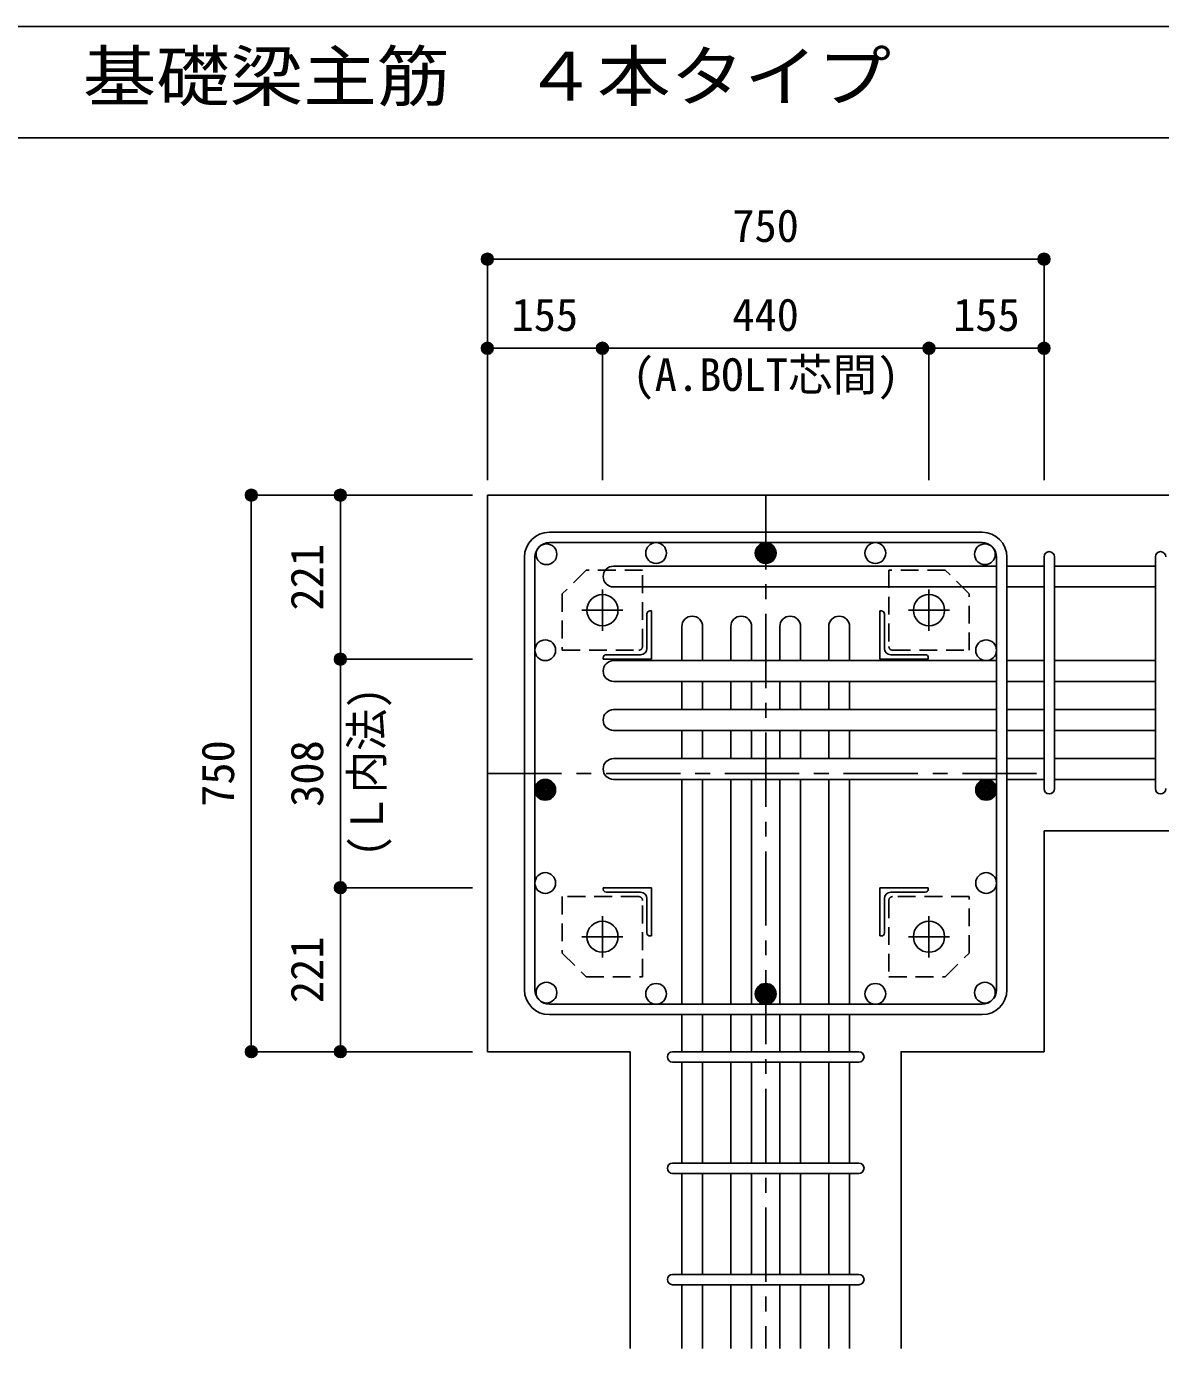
# Model space of a CAD drawing. Units: millimetres at full size, sheet at 1:20. Extents: x -3982 to 3969, y -2797 to 2801.
# Drawn here: x -628 to 900, y 1019 to 2801 of the extents above; entities that cross this region are included whole.
import ezdxf
from ezdxf.enums import TextEntityAlignment as Align

# ---------------------------------------------------------------- set-up
doc = ezdxf.new("R2010")
doc.units = ezdxf.units.MM
doc.header["$LTSCALE"] = 20
doc.header["$PDMODE"] = 32
doc.header["$PDSIZE"] = 10
doc.linetypes.add('CHAIN1', pattern=[8, 5, -1, 1, -1])
doc.linetypes.add('DASHED1', pattern=[1.8, 1.2, -0.6])
for name, color, linetype in [('6-1_躯体線', 2, 'Continuous'), ('6-2_A.Bolt_', 4, 'Continuous'), ('6-3_柱型主筋', 4, 'Continuous'), ('6-4_フープ', 7, 'Continuous'), ('6-5_梁主筋', 7, 'Continuous'), ('6-6_S.T.P.', 7, 'Continuous'), ('6-7_文字', 7, 'Continuous'), ('6-9_プレート', 4, 'DASHED1'), ('6-D_寸法', 4, 'Continuous'), ('F-0_枠', 6, 'Continuous')]:
    doc.layers.add(name, color=color, linetype=linetype)
doc.styles.add('ＭＳ ゴシック', font='')
doc.styles.get('ＭＳ ゴシック').set_extended_font_data('MS Gothic')

msp = doc.modelspace()

# ---------------------------------------------------------------- linework, layer by layer
at = {"layer": '6-1_躯体線'}
for p, q in [((1143.29, 2169.12), (-6.71, 2169.12)), ((-6.71, 2169.12), (-6.71, 1419.12)), ((743.29, 1716.62), (1143.29, 1716.62)), ((743.29, 1419.12), (743.29, 1716.62)), ((-6.71, 1419.12), (185.79, 1419.12)), ((185.79, 1019.12), (185.79, 1419.12))]:
    msp.add_line(p, q, dxfattribs=at)
msp.add_lwpolyline([(550.79, 1019.12), (550.79, 1419.12), (743.29, 1419.12)], dxfattribs=at)
at = {"layer": '6-2_A.Bolt_', "linetype": 'CHAIN1'}
for p, q in [((148.29, 1986.42), (148.29, 2041.92)), ((588.29, 2041.92), (588.29, 1986.42)), ((120.49, 2014.12), (175.99, 2014.12)), ((560.59, 2014.12), (616.09, 2014.12)), ((148.29, 1546.32), (148.29, 1601.82)), ((588.29, 1601.82), (588.29, 1546.32)), ((175.99, 1574.12), (120.49, 1574.12)), ((616.09, 1574.12), (560.59, 1574.12))]:
    msp.add_line(p, q, dxfattribs=at)
at = {"layer": '6-2_A.Bolt_'}
for p, q in [((208.29, 1962.62), (208.29, 2009.12)), ((212.29, 2013.12), (214.29, 2013.12)), ((214.29, 1948.12), (214.29, 2013.12)), ((522.29, 2013.12), (524.29, 2013.12)), ((522.29, 1948.12), (522.29, 2013.12)), ((528.29, 1962.62), (528.29, 2009.12)), ((149.29, 1948.12), (149.29, 1950.12)), ((214.29, 1948.12), (149.29, 1948.12)), ((199.79, 1954.12), (153.29, 1954.12)), ((522.29, 1948.12), (587.29, 1948.12)), ((536.79, 1954.12), (583.29, 1954.12)), ((587.29, 1950.12), (587.29, 1948.12)), ((214.29, 1640.12), (149.29, 1640.12)), ((149.29, 1638.12), (149.29, 1640.12)), ((214.29, 1640.12), (214.29, 1575.12)), ((522.29, 1640.12), (587.29, 1640.12)), ((522.29, 1640.12), (522.29, 1575.12)), ((587.29, 1640.12), (587.29, 1638.12)), ((199.79, 1634.12), (153.29, 1634.12)), ((208.29, 1625.62), (208.29, 1579.12)), ((528.29, 1625.62), (528.29, 1579.12)), ((536.79, 1634.12), (583.29, 1634.12)), ((214.29, 1575.12), (212.29, 1575.12)), ((524.29, 1575.12), (522.29, 1575.12))]:
    msp.add_line(p, q, dxfattribs=at)
at = {"layer": '6-2_A.Bolt_', "color": 3}
for centre in [(148.29, 2014.12), (588.29, 2014.12), (148.29, 1574.12), (588.29, 1574.12)]:
    msp.add_circle(centre, 21, dxfattribs=at)
at = {"layer": '6-2_A.Bolt_'}
for centre, radius, start, end in [((212.29, 2009.12), 4, 90, 180), ((524.29, 2009.12), 4, 0, 90), ((199.79, 1962.62), 8.5, 270, 0), ((536.79, 1962.62), 8.5, 180, 270), ((153.29, 1950.12), 4, 90, 180), ((583.29, 1950.12), 4, 0, 90), ((153.29, 1638.12), 4, 180, 270), ((199.79, 1625.62), 8.5, 0, 90), ((536.79, 1625.62), 8.5, 90, 180), ((583.29, 1638.12), 4, 270, 0), ((212.29, 1579.12), 4, 180, 270), ((524.29, 1579.12), 4, 270, 0)]:
    msp.add_arc(centre, radius, start, end, dxfattribs=at)
at = {"layer": '6-3_柱型主筋', "color": 3}
for centre in [(72.9, 2089.51), (220.6, 2091.12), (368.29, 2091.12), (515.99, 2091.12), (663.68, 2089.51), (71.29, 1960.12), (665.29, 1960.12), (71.29, 1772.12), (71.29, 1772.12), (665.29, 1772.12), (665.29, 1772.12), (71.29, 1646.43), (665.29, 1646.43), (72.9, 1498.74), (220.6, 1497.12), (368.29, 1497.12), (515.99, 1497.12), (663.68, 1498.74)]:
    msp.add_circle(centre, 14, dxfattribs=at)
at = {"layer": '6-3_柱型主筋'}
for centre, radius in [((368.29, 2091.12), 14), ((368.29, 2091.12), 12.6), ((368.29, 2091.12), 11.2), ((368.29, 2091.12), 9.8), ((368.29, 2091.12), 8.4), ((368.29, 2091.12), 7), ((368.29, 2091.12), 5.6), ((368.29, 2091.12), 4.2), ((368.29, 2091.12), 2.8), ((368.29, 2091.12), 1.4), ((71.29, 1772.12), 14), ((71.29, 1772.12), 12.6), ((71.29, 1772.12), 11.2), ((71.29, 1772.12), 9.8), ((665.29, 1772.12), 14), ((665.29, 1772.12), 12.6), ((665.29, 1772.12), 11.2), ((665.29, 1772.12), 9.8), ((71.29, 1772.12), 8.4), ((71.29, 1772.12), 7), ((71.29, 1772.12), 5.6), ((71.29, 1772.12), 4.2), ((71.29, 1772.12), 2.8), ((71.29, 1772.12), 1.4), ((665.29, 1772.12), 8.4), ((665.29, 1772.12), 7), ((665.29, 1772.12), 5.6), ((665.29, 1772.12), 4.2), ((665.29, 1772.12), 2.8), ((665.29, 1772.12), 1.4), ((368.29, 1497.12), 14), ((368.29, 1497.12), 12.6), ((368.29, 1497.12), 11.2), ((368.29, 1497.12), 9.8), ((368.29, 1497.12), 8.4), ((368.29, 1497.12), 7), ((368.29, 1497.12), 5.6), ((368.29, 1497.12), 4.2), ((368.29, 1497.12), 2.8), ((368.29, 1497.12), 1.4)]:
    msp.add_circle(centre, radius, dxfattribs=at)
at = {"layer": '6-4_フープ'}
for p, q in [((76.79, 2119.12), (659.79, 2119.12)), ((76.79, 2105.12), (659.79, 2105.12)), ((43.29, 1502.62), (43.29, 2085.62)), ((57.29, 2085.62), (57.29, 1502.62)), ((679.29, 1502.62), (679.29, 2085.62)), ((693.29, 1502.62), (693.29, 2085.62)), ((659.79, 1483.12), (76.79, 1483.12)), ((76.79, 1469.12), (659.79, 1469.12))]:
    msp.add_line(p, q, dxfattribs=at)
for centre, radius, start, end in [((76.79, 2085.62), 33.5, 90, 180), ((76.79, 2085.62), 19.5, 90, 180), ((659.79, 2085.62), 33.5, 0, 90), ((659.79, 2085.62), 19.5, 0, 90), ((76.79, 1502.62), 33.5, 180, 270), ((76.79, 1502.62), 19.5, 180, 270), ((659.79, 1502.62), 33.5, 270, 0), ((659.79, 1502.62), 19.5, 270, 0)]:
    msp.add_arc(centre, radius, start, end, dxfattribs=at)
at = {"layer": '6-5_梁主筋'}
for p, q in [((679.29, 2073.51), (163.29, 2073.51)), ((743.29, 2073.51), (693.29, 2073.51)), ((893.29, 2073.51), (757.29, 2073.51)), ((679.29, 2045.51), (163.29, 2045.51)), ((743.29, 2045.51), (693.29, 2045.51)), ((893.29, 2045.51), (757.29, 2045.51)), ((255.29, 1946.12), (255.29, 1992.12)), ((283.29, 1946.12), (283.29, 1992.12)), ((321.29, 1946.12), (321.29, 1992.12)), ((349.29, 1946.12), (349.29, 1992.12)), ((387.29, 1946.12), (387.29, 1992.12)), ((415.29, 1946.12), (415.29, 1992.12)), ((453.29, 1946.12), (453.29, 1992.12)), ((481.29, 1946.12), (481.29, 1992.12)), ((679.29, 1946.12), (163.29, 1946.12)), ((743.29, 1946.12), (693.29, 1946.12)), ((893.29, 1946.12), (757.29, 1946.12)), ((679.29, 1918.12), (163.29, 1918.12)), ((255.29, 1880.12), (255.29, 1918.12)), ((283.29, 1880.12), (283.29, 1918.12)), ((321.29, 1880.12), (321.29, 1918.12)), ((349.29, 1880.12), (349.29, 1918.12)), ((387.29, 1880.12), (387.29, 1918.12)), ((415.29, 1880.12), (415.29, 1918.12)), ((453.29, 1880.12), (453.29, 1918.12)), ((481.29, 1880.12), (481.29, 1918.12)), ((743.29, 1918.12), (693.29, 1918.12)), ((893.29, 1918.12), (757.29, 1918.12)), ((679.29, 1880.12), (163.29, 1880.12)), ((743.29, 1880.12), (693.29, 1880.12)), ((893.29, 1880.12), (757.29, 1880.12)), ((679.29, 1852.12), (163.29, 1852.12)), ((255.29, 1814.12), (255.29, 1852.12)), ((283.29, 1814.12), (283.29, 1852.12)), ((321.29, 1814.12), (321.29, 1852.12)), ((349.29, 1814.12), (349.29, 1852.12)), ((387.29, 1814.12), (387.29, 1852.12)), ((415.29, 1814.12), (415.29, 1852.12)), ((453.29, 1814.12), (453.29, 1852.12)), ((481.29, 1814.12), (481.29, 1852.12)), ((743.29, 1852.12), (693.29, 1852.12)), ((893.29, 1852.12), (757.29, 1852.12)), ((679.29, 1814.12), (163.29, 1814.12)), ((743.29, 1814.12), (693.29, 1814.12)), ((893.29, 1814.12), (757.29, 1814.12)), ((679.29, 1786.12), (163.29, 1786.12)), ((255.29, 1483.12), (255.29, 1786.12)), ((283.29, 1483.12), (283.29, 1786.12)), ((321.29, 1483.12), (321.29, 1786.12)), ((349.29, 1483.12), (349.29, 1786.12)), ((387.29, 1483.12), (387.29, 1786.12)), ((415.29, 1483.12), (415.29, 1786.12)), ((453.29, 1483.12), (453.29, 1786.12)), ((481.29, 1483.12), (481.29, 1786.12)), ((743.29, 1786.12), (693.29, 1786.12)), ((893.29, 1786.12), (757.29, 1786.12)), ((255.29, 1419.12), (255.29, 1469.12)), ((283.29, 1419.12), (283.29, 1469.12)), ((321.29, 1419.12), (321.29, 1469.12)), ((349.29, 1419.12), (349.29, 1469.12)), ((387.29, 1419.12), (387.29, 1469.12)), ((415.29, 1419.12), (415.29, 1469.12)), ((453.29, 1419.12), (453.29, 1469.12)), ((481.29, 1419.12), (481.29, 1469.12)), ((255.29, 1269.12), (255.29, 1405.12)), ((283.29, 1269.12), (283.29, 1405.12)), ((321.29, 1269.12), (321.29, 1405.12)), ((349.29, 1269.12), (349.29, 1405.12)), ((387.29, 1269.12), (387.29, 1405.12)), ((415.29, 1269.12), (415.29, 1405.12)), ((453.29, 1269.12), (453.29, 1405.12)), ((481.29, 1269.12), (481.29, 1405.12)), ((255.29, 1119.12), (255.29, 1255.12)), ((283.29, 1119.12), (283.29, 1255.12)), ((321.29, 1119.12), (321.29, 1255.12)), ((349.29, 1119.12), (349.29, 1255.12)), ((387.29, 1119.12), (387.29, 1255.12)), ((415.29, 1119.12), (415.29, 1255.12)), ((453.29, 1119.12), (453.29, 1255.12)), ((481.29, 1119.12), (481.29, 1255.12)), ((255.29, 1019.12), (255.29, 1105.12)), ((283.29, 1019.12), (283.29, 1105.12)), ((321.29, 1019.12), (321.29, 1105.12)), ((349.29, 1019.12), (349.29, 1105.12)), ((387.29, 1019.12), (387.29, 1105.12)), ((415.29, 1019.12), (415.29, 1105.12)), ((453.29, 1019.12), (453.29, 1105.12)), ((481.29, 1019.12), (481.29, 1105.12))]:
    msp.add_line(p, q, dxfattribs=at)
for centre, start, end in [((163.29, 2059.51), 90, 270), ((269.29, 1992.12), 0, 180), ((335.29, 1992.12), 0, 180), ((401.29, 1992.12), 0, 180), ((467.29, 1992.12), 0, 180), ((163.29, 1932.12), 90, 270), ((163.29, 1866.12), 90, 270), ((163.29, 1800.12), 90, 270)]:
    msp.add_arc(centre, 14, start, end, dxfattribs=at)
at = {"layer": '6-6_S.T.P.'}
for p, q in [((743.29, 1773.62), (743.29, 2086.01)), ((757.29, 1773.62), (757.29, 2086.01)), ((893.29, 1773.62), (893.29, 2086.01)), ((242.79, 1419.12), (493.79, 1419.12)), ((242.79, 1405.12), (493.79, 1405.12)), ((242.79, 1269.12), (493.79, 1269.12)), ((242.79, 1255.12), (493.79, 1255.12)), ((242.79, 1119.12), (493.79, 1119.12)), ((242.79, 1105.12), (493.79, 1105.12))]:
    msp.add_line(p, q, dxfattribs=at)
for centre, start, end in [((750.29, 2086.01), 0, 180), ((750.29, 2086.01), 0, 180), ((750.29, 2086.01), 0, 180), ((750.29, 2086.01), 0, 180), ((900.29, 2086.01), 0, 180), ((750.29, 1773.62), 180, 0), ((750.29, 1773.62), 180, 0), ((750.29, 1773.62), 180, 0), ((750.29, 1773.62), 180, 0), ((900.29, 1773.62), 180, 0), ((242.79, 1412.12), 90, 270), ((242.79, 1412.12), 90, 270), ((242.79, 1412.12), 90, 270), ((242.79, 1412.12), 90, 270), ((493.79, 1412.12), 270, 90), ((493.79, 1412.12), 270, 90), ((493.79, 1412.12), 270, 90), ((493.79, 1412.12), 270, 90), ((242.79, 1262.12), 90, 270), ((493.79, 1262.12), 270, 90), ((242.79, 1112.12), 90, 270), ((493.79, 1112.12), 270, 90)]:
    msp.add_arc(centre, 7, start, end, dxfattribs=at)
at = {"layer": '6-9_プレート'}
for p, q in [((126.29, 2068.12), (94.29, 2036.12)), ((202.29, 2068.12), (126.29, 2068.12)), ((202.29, 1965.12), (202.29, 2068.12)), ((534.29, 2068.12), (534.29, 1965.12)), ((610.29, 2068.12), (534.29, 2068.12)), ((642.29, 2036.12), (610.29, 2068.12)), ((94.29, 2036.12), (94.29, 1960.12)), ((642.29, 1960.12), (642.29, 2036.12)), ((94.29, 1960.12), (197.29, 1960.12)), ((539.29, 1960.12), (642.29, 1960.12)), ((94.29, 1628.12), (94.29, 1552.12)), ((197.29, 1628.12), (94.29, 1628.12)), ((202.29, 1520.12), (202.29, 1623.12)), ((534.29, 1623.12), (534.29, 1520.12)), ((642.29, 1628.12), (539.29, 1628.12)), ((642.29, 1552.12), (642.29, 1628.12)), ((94.29, 1552.12), (126.29, 1520.12)), ((610.29, 1520.12), (642.29, 1552.12)), ((126.29, 1520.12), (202.29, 1520.12)), ((534.29, 1520.12), (610.29, 1520.12))]:
    msp.add_line(p, q, dxfattribs=at)
for centre, start, end in [((197.29, 1965.12), 270, 0), ((539.29, 1965.12), 180, 270), ((197.29, 1623.12), 0, 90), ((539.29, 1623.12), 90, 180)]:
    msp.add_arc(centre, 5, start, end, dxfattribs=at)
at = {"layer": '6-D_寸法'}
for p, q in [((-6.71, 2487.15), (-6.71, 2367.15)), ((-6.71, 2487.15), (-6.71, 2367.15)), ((-6.71, 2487.15), (743.29, 2487.15)), ((-6.71, 2367.15), (-6.71, 2189.12)), ((-6.71, 2367.15), (-6.71, 2189.12)), ((-6.71, 2367.15), (-6.71, 2189.12)), ((-6.71, 2367.15), (-6.71, 2189.12)), ((148.29, 2367.15), (148.29, 2189.12)), ((148.29, 2367.15), (588.29, 2367.15)), ((588.29, 2367.15), (588.29, 2189.12)), ((743.29, 2367.15), (743.29, 2189.12)), ((743.29, 2367.15), (743.29, 2189.12)), ((-324.74, 2169.12), (-204.74, 2169.12)), ((-324.74, 2169.12), (-324.74, 1419.12)), ((-204.74, 2169.12), (-26.71, 2169.12)), ((-204.74, 2169.12), (-26.71, 2169.12)), ((-204.74, 2169.12), (-26.71, 2169.12)), ((-204.74, 2169.12), (-26.71, 2169.12)), ((-204.74, 2169.12), (-26.71, 2169.12)), ((-204.74, 2169.12), (-204.74, 1948.12)), ((-204.74, 2169.12), (-26.71, 2169.12)), ((-204.74, 1948.12), (-26.71, 1948.12)), ((-204.74, 1948.12), (-204.74, 1640.12)), ((-204.74, 1640.12), (-26.71, 1640.12)), ((-324.74, 1419.12), (-204.74, 1419.12)), ((-204.74, 1419.12), (-26.71, 1419.12)), ((-204.74, 1419.12), (-26.71, 1419.12)), ((-204.74, 1419.12), (-26.71, 1419.12)), ((-204.74, 1419.12), (-26.71, 1419.12)), ((-204.74, 1419.12), (-26.71, 1419.12))]:
    msp.add_line(p, q, dxfattribs=at)
at = {"layer": '6-D_寸法', "linetype": 'CHAIN1'}
for p, q in [((368.29, 2169.12), (368.29, 1019.12)), ((-6.71, 1794.12), (743.29, 1794.12))]:
    msp.add_line(p, q, dxfattribs=at)
at = {"layer": '6-D_寸法'}
for points in [[(743.29, 2487.15), (743.29, 2367.15), (743.29, 2189.12)], [(148.29, 2367.15), (-6.71, 2367.15), (148.29, 2367.15)], [(588.29, 2367.15), (743.29, 2367.15), (743.29, 2189.12)], [(-204.74, 1640.12), (-204.74, 1419.12), (-26.71, 1419.12)], [(-324.74, 1419.12), (-204.74, 1419.12), (-26.71, 1419.12)], [(-324.74, 1419.12), (-204.74, 1419.12), (-26.71, 1419.12)]]:
    msp.add_lwpolyline(points, dxfattribs=at)
for centre, radius in [((-6.71, 2487.15), 8), ((-6.71, 2487.15), 7.2), ((743.29, 2487.15), 8), ((743.29, 2487.15), 7.2), ((-6.71, 2487.15), 6.4), ((-6.71, 2487.15), 5.6), ((-6.71, 2487.15), 4.8), ((-6.71, 2487.15), 4), ((-6.71, 2487.15), 3.2), ((-6.71, 2487.15), 2.4), ((-6.71, 2487.15), 1.6), ((-6.71, 2487.15), 0.8), ((743.29, 2487.15), 6.4), ((743.29, 2487.15), 5.6), ((743.29, 2487.15), 4.8), ((743.29, 2487.15), 4), ((743.29, 2487.15), 3.2), ((743.29, 2487.15), 2.4), ((743.29, 2487.15), 1.6), ((743.29, 2487.15), 0.8), ((-6.71, 2367.15), 8), ((-6.71, 2367.15), 7.2), ((-6.71, 2367.15), 6.4), ((-6.71, 2367.15), 5.6), ((-6.71, 2367.15), 4.8), ((-6.71, 2367.15), 4), ((-6.71, 2367.15), 3.2), ((148.29, 2367.15), 8), ((148.29, 2367.15), 7.2), ((148.29, 2367.15), 6.4), ((148.29, 2367.15), 5.6), ((148.29, 2367.15), 4.8), ((148.29, 2367.15), 4), ((148.29, 2367.15), 3.2), ((588.29, 2367.15), 8), ((588.29, 2367.15), 7.2), ((588.29, 2367.15), 6.4), ((588.29, 2367.15), 5.6), ((588.29, 2367.15), 4.8), ((588.29, 2367.15), 4), ((588.29, 2367.15), 3.2), ((743.29, 2367.15), 8), ((743.29, 2367.15), 7.2), ((743.29, 2367.15), 6.4), ((743.29, 2367.15), 5.6), ((743.29, 2367.15), 4.8), ((743.29, 2367.15), 4), ((743.29, 2367.15), 3.2), ((-6.71, 2367.15), 2.4), ((-6.71, 2367.15), 1.6), ((-6.71, 2367.15), 0.8), ((148.29, 2367.15), 2.4), ((148.29, 2367.15), 1.6), ((148.29, 2367.15), 0.8), ((588.29, 2367.15), 2.4), ((588.29, 2367.15), 1.6), ((588.29, 2367.15), 0.8), ((743.29, 2367.15), 2.4), ((743.29, 2367.15), 1.6), ((743.29, 2367.15), 0.8), ((-324.74, 2169.12), 8), ((-324.74, 2169.12), 7.2), ((-324.74, 2169.12), 6.4), ((-324.74, 2169.12), 5.6), ((-324.74, 2169.12), 4.8), ((-204.74, 2169.12), 8), ((-204.74, 2169.12), 7.2), ((-204.74, 2169.12), 6.4), ((-204.74, 2169.12), 5.6), ((-204.74, 2169.12), 4.8), ((-324.74, 2169.12), 4), ((-324.74, 2169.12), 3.2), ((-324.74, 2169.12), 2.4), ((-324.74, 2169.12), 1.6), ((-324.74, 2169.12), 0.8), ((-204.74, 2169.12), 4), ((-204.74, 2169.12), 3.2), ((-204.74, 2169.12), 2.4), ((-204.74, 2169.12), 1.6), ((-204.74, 2169.12), 0.8), ((-204.74, 1948.12), 8), ((-204.74, 1948.12), 7.2), ((-204.74, 1948.12), 6.4), ((-204.74, 1948.12), 5.6), ((-204.74, 1948.12), 4.8), ((-204.74, 1948.12), 4), ((-204.74, 1948.12), 3.2), ((-204.74, 1948.12), 2.4), ((-204.74, 1948.12), 1.6), ((-204.74, 1948.12), 0.8), ((-204.74, 1640.12), 8), ((-204.74, 1640.12), 7.2), ((-204.74, 1640.12), 6.4), ((-204.74, 1640.12), 5.6), ((-204.74, 1640.12), 4.8), ((-204.74, 1640.12), 4), ((-204.74, 1640.12), 3.2), ((-204.74, 1640.12), 2.4), ((-204.74, 1640.12), 1.6), ((-204.74, 1640.12), 0.8), ((-324.74, 1419.12), 8), ((-324.74, 1419.12), 7.2), ((-324.74, 1419.12), 6.4), ((-204.74, 1419.12), 8), ((-204.74, 1419.12), 7.2), ((-204.74, 1419.12), 6.4), ((-324.74, 1419.12), 5.6), ((-324.74, 1419.12), 4.8), ((-324.74, 1419.12), 4), ((-324.74, 1419.12), 3.2), ((-324.74, 1419.12), 2.4), ((-324.74, 1419.12), 1.6), ((-324.74, 1419.12), 0.8), ((-204.74, 1419.12), 5.6), ((-204.74, 1419.12), 4.8), ((-204.74, 1419.12), 4), ((-204.74, 1419.12), 3.2), ((-204.74, 1419.12), 2.4), ((-204.74, 1419.12), 1.6), ((-204.74, 1419.12), 0.8)]:
    msp.add_circle(centre, radius, dxfattribs=at)
at = {"layer": '6-D_寸法', "color": 7}
for p in [(-6.71, 2487.15), (743.29, 2487.15), (-6.71, 2367.15), (148.29, 2367.15), (588.29, 2367.15), (743.29, 2367.15), (-324.74, 2169.12), (-204.74, 2169.12), (-204.74, 1948.12), (-204.74, 1640.12), (-324.74, 1419.12), (-204.74, 1419.12)]:
    msp.add_point(p, dxfattribs=at)
at = {"layer": 'F-0_枠'}
msp.add_line((-3981.92, 2800.77), (3969.4, 2800.77), dxfattribs=at)
at = {"layer": 'F-0_枠', "color": 2}
msp.add_line((-3981.92, 2650.77), (2482.4, 2650.77), dxfattribs=at)

# ---------------------------------------------------------------- texts
at = {"layer": '6-7_文字', "color": 2, "style": 'ＭＳ ゴシック', "width": 1.1}
msp.add_text('\u3000\u3000基礎梁主筋\u3000４本タイプ', height=65.98, dxfattribs=at).set_placement((-749.76, 2680.77), align=Align.BOTTOM_LEFT)
at = {"layer": '6-7_文字', "color": 4, "style": 'ＭＳ ゴシック'}
msp.add_text('(A.BOLT芯間)', height=43.99, dxfattribs=at).set_placement((188.82, 2296.37), align=Align.BOTTOM_LEFT)
at = {"layer": '6-D_寸法', "style": 'ＭＳ ゴシック'}
for s, p in [('750', (323.29, 2497.15)), ('155', (25.79, 2377.15)), ('440', (323.29, 2377.15)), ('155', (620.79, 2377.15))]:
    msp.add_text(s, height=43.99, dxfattribs=at).set_placement(p, align=Align.BOTTOM_LEFT)
for s, p in [('221', (-214.74, 2013.62)), ('750', (-334.74, 1749.12)), ('308', (-214.74, 1749.12)), ('221', (-214.74, 1484.62))]:
    msp.add_text(s, height=43.99, rotation=90, dxfattribs=at).set_placement(p, align=Align.BOTTOM_LEFT)
at = {"layer": '6-D_寸法', "style": 'ＭＳ ゴシック', "width": 0.95}
msp.add_text('(Ｌ内法)', height=43.99, rotation=90, dxfattribs=at).set_placement((-134.25, 1682.02), align=Align.BOTTOM_LEFT)

doc.saveas('drawing.dxf')
